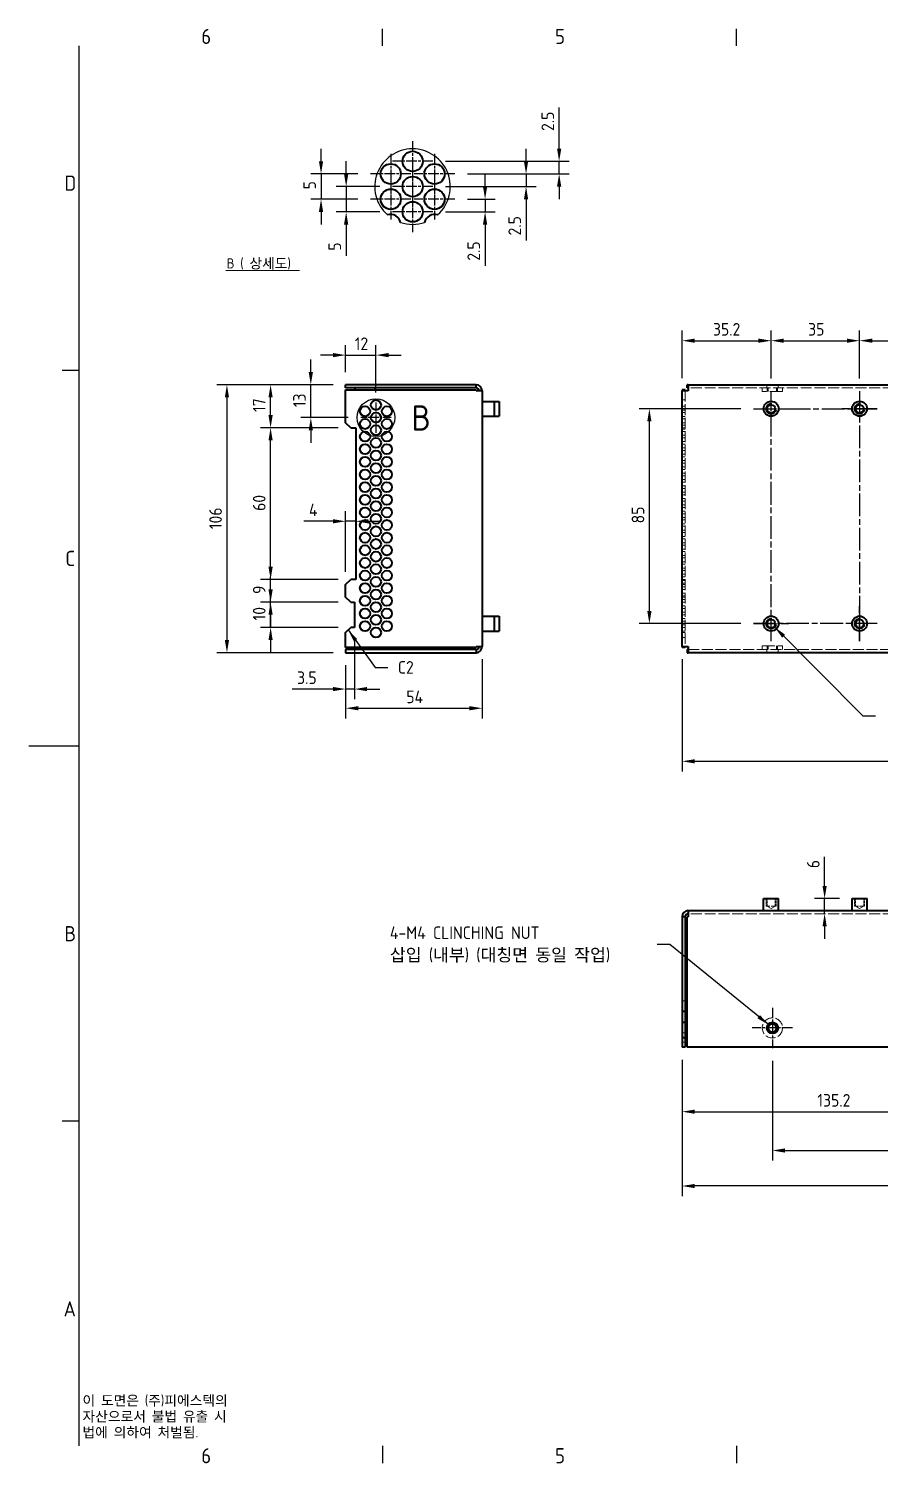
# Model space of a CAD drawing. Header units: millimetres. Extents: x 0 to 840, y 0 to 594.
# Drawn here: x 0 to 337, y 13 to 581 of the extents above; entities that cross this region are included whole.
import ezdxf

# ---------------------------------------------------------------- set-up
doc = ezdxf.new("R2010")
doc.units = ezdxf.units.MM
doc.header["$LTSCALE"] = 2
doc.linetypes.add('CHAIN', pattern=[0.3543, 0.2362, -0.0295, 0.0591, -0.0295])
doc.linetypes.add('DASHED', pattern=[0.2067, 0.1654, -0.0413])
doc.layers.get('0').update_dxf_attribs({"color": 3, "lineweight": 25})
for name, color, linetype, lineweight in [('가려진 것(ISO)', 2, 'DASHED', 18), ('가시적인 것(ISO)', 3, 'Continuous', 40), ('가시적인 좁은 것(ISO)', 3, 'Continuous', 35), ('경계(ISO)', 7, 'Continuous', 25), ('기호(ISO)', 5, 'Continuous', 25), ('끊기 선(JIS)', 7, 'Continuous', 25), ('상세 경계(JIS)', 7, 'Continuous', 25), ('중심 표식(ISO)', 1, 'Continuous', 25), ('중심선(ISO)', 1, 'Continuous', 25), ('치수(ISO)', 2, 'Continuous', 25)]:
    doc.layers.add(name, color=color, linetype=linetype, lineweight=lineweight)
doc.styles.add('문자 텍스트_PSTEK_POSCO', font='isocp.shx')
doc.styles.add('부품번호텍스트_PSTEK_POSCO', font='isocp.shx')
doc.styles.add('치수 텍스트_PSTEK_POSCO', font='isocp.shx')
doc.styles.add('텍스트 스타일514', font='isocp.shx')
doc.dimstyles.new('치수_PSTEK_POSCO', dxfattribs={"dimscale": 2, "dimtxt": 2.5, "dimasz": 2.5, "dimexe": 2, "dimexo": 2.5, "dimgap": 1, "dimtad": 1, "dimrnd": 1e-08, "dimdsep": 46, "dimtxsty": '치수 텍스트_PSTEK_POSCO', "dimcen": 0.09, "dimdle": 10, "dimclrd": 7, "dimclre": 7, "dimclrt": 2, "dimadec": 1, "dimazin": 2, "dimtfac": 1, "dimtmove": 0, "dimatfit": 3, "dimfxl": 0, "dimtolj": 1, "dimlwd": -1, "dimlwe": -1, "dimarcsym": 0})
doc.dimstyles.new('치수_PSTEK_POSCO$7', dxfattribs={"dimscale": 2, "dimtxt": 2.5, "dimasz": 2.5, "dimexe": 2, "dimexo": 2.5, "dimgap": 1, "dimtad": 1, "dimrnd": 1e-08, "dimdsep": 46, "dimtxsty": '치수 텍스트_PSTEK_POSCO', "dimcen": 0.09, "dimdle": 10, "dimclrd": 7, "dimclre": 7, "dimclrt": 2, "dimadec": 1, "dimazin": 2, "dimtfac": 1, "dimtmove": 0, "dimatfit": 3, "dimfxl": 0, "dimtolj": 1, "dimlwd": -1, "dimlwe": -1, "dimarcsym": 0})

# ---------------------------------------------------------------- blocks, each defined once
blk = doc.blocks.new('경계 Default Border')
at = {"layer": '경계(ISO)'}
for p, q in [((70, 287), (70, 290.4)), ((140, 287), (140, 290.4)), ((10, 222.75), (6.6, 222.75)), ((10, 74.25), (6.6, 74.25)), ((70, 10), (70, 6.6)), ((140, 10), (140, 6.6))]:
    blk.add_line(p, q, dxfattribs=at)
at = {"layer": '경계(ISO)', "flags": 128}
for points in [[(10, 10), (10, 287)], [(0, 148.5), (10, 148.5)]]:
    blk.add_lwpolyline(points, dxfattribs=at)
at = {"layer": '경계(ISO)', "color": 2, "char_height": 3, "attachment_point": 7, "style": '문자 텍스트_PSTEK_POSCO'}
for s, insert in [('6', (34.14, 287.37)), ('5', (104.14, 287.37)), ('D', (7.08, 258.35)), ('C', (7.24, 184.1)), ('B', (7.08, 109.85)), ('A', (6.91, 35.62)), ('6', (34.14, 6.57)), ('5', (104.14, 6.57))]:
    blk.add_mtext(s, dxfattribs=dict(at, insert=insert))
blk = doc.blocks.new('*D22')
at = {"layer": 'Defpoints', "color": 0}
for p in [(258.54, 336.3), (570.24, 333.9), (570.24, 290.92)]:
    blk.add_point(p, dxfattribs=at)
at = {"layer": '치수(ISO)', "color": 7}
for p, q in [((258.54, 331.3), (258.54, 286.92)), ((570.24, 328.9), (570.24, 286.92)), ((263.54, 290.92), (565.24, 290.92))]:
    blk.add_line(p, q, dxfattribs=at)
for points in [[(263.54, 291.75), (263.54, 290.08), (258.54, 290.92)], [(565.24, 291.75), (565.24, 290.08), (570.24, 290.92)]]:
    blk.add_solid(points, dxfattribs=at)
at = {"layer": '치수(ISO)', "color": 2, "insert": (405.39, 295.42), "char_height": 5, "attachment_point": 4, "style": '치수 텍스트_PSTEK_POSCO'}
blk.add_mtext('\\A1;311.7', dxfattribs=at)
blk = doc.blocks.new('*D25')
at = {"layer": 'Defpoints', "color": 0}
for p in [(258.54, 177.82), (393.74, 179.82), (393.74, 152.27)]:
    blk.add_point(p, dxfattribs=at)
at = {"layer": '치수(ISO)', "color": 7}
for p, q in [((258.54, 172.82), (258.54, 148.27)), ((393.74, 174.82), (393.74, 148.27)), ((263.54, 152.27), (388.74, 152.27))]:
    blk.add_line(p, q, dxfattribs=at)
for points in [[(263.54, 153.1), (263.54, 151.44), (258.54, 152.27)], [(388.74, 153.1), (388.74, 151.44), (393.74, 152.27)]]:
    blk.add_solid(points, dxfattribs=at)
at = {"layer": '치수(ISO)', "color": 2, "insert": (312.04, 156.77), "char_height": 5, "attachment_point": 4, "style": '치수 텍스트_PSTEK_POSCO'}
blk.add_mtext('\\A1;135.2', dxfattribs=at)
blk = doc.blocks.new('*D29')
at = {"layer": 'Defpoints', "color": 0}
for p in [(570.24, 207.32), (258.54, 177.82), (258.54, 122.87)]:
    blk.add_point(p, dxfattribs=at)
at = {"layer": '치수(ISO)', "color": 7}
for p, q in [((570.24, 202.32), (570.24, 118.87)), ((258.54, 172.82), (258.54, 118.87)), ((565.24, 122.87), (263.54, 122.87))]:
    blk.add_line(p, q, dxfattribs=at)
for points in [[(263.54, 123.7), (263.54, 122.03), (258.54, 122.87)], [(565.24, 123.7), (565.24, 122.03), (570.24, 122.87)]]:
    blk.add_solid(points, dxfattribs=at)
at = {"layer": '치수(ISO)', "color": 2, "insert": (411.39, 127.37), "char_height": 5, "attachment_point": 4, "style": '치수 텍스트_PSTEK_POSCO'}
blk.add_mtext('\\A1;311.7', dxfattribs=at)
blk = doc.blocks.new('*D38')
at = {"layer": 'Defpoints', "color": 0}
for p in [(125.4, 439.9), (78.43, 333.9), (125.4, 333.9)]:
    blk.add_point(p, dxfattribs=at)
at = {"layer": '치수(ISO)', "color": 7}
for p, q in [((120.4, 439.9), (74.43, 439.9)), ((78.43, 434.9), (78.43, 338.9)), ((120.4, 333.9), (74.43, 333.9))]:
    blk.add_line(p, q, dxfattribs=at)
for points in [[(77.6, 434.9), (79.26, 434.9), (78.43, 439.9)], [(77.6, 338.9), (79.26, 338.9), (78.43, 333.9)]]:
    blk.add_solid(points, dxfattribs=at)
at = {"layer": '치수(ISO)', "color": 2, "insert": (73.93, 382.78), "char_height": 5, "attachment_point": 4, "rotation": 90, "style": '치수 텍스트_PSTEK_POSCO'}
blk.add_mtext('\\A1;106', dxfattribs=at)
blk = doc.blocks.new('*D39')
at = {"layer": 'Defpoints', "color": 0}
for p in [(129.4, 385.88), (125.4, 360.9), (129.4, 362.9)]:
    blk.add_point(p, dxfattribs=at)
at = {"layer": '치수(ISO)', "color": 7}
for p, q in [((125.4, 365.9), (125.4, 389.88)), ((120.4, 385.88), (108.9, 385.88)), ((129.4, 385.88), (125.4, 385.88)), ((134.4, 385.88), (139.4, 385.88))]:
    blk.add_line(p, q, dxfattribs=at)
for points in [[(120.4, 386.72), (120.4, 385.05), (125.4, 385.88)], [(134.4, 386.72), (134.4, 385.05), (129.4, 385.88)]]:
    blk.add_solid(points, dxfattribs=at)
at = {"layer": '치수(ISO)', "color": 2, "insert": (110.9, 390.38), "char_height": 5, "attachment_point": 4, "style": '치수 텍스트_PSTEK_POSCO'}
blk.add_mtext('\\A1;4', dxfattribs=at)
blk = doc.blocks.new('*D40')
at = {"layer": 'Defpoints', "color": 0}
for p in [(95.71, 362.9), (127.4, 362.9), (127.4, 353.9)]:
    blk.add_point(p, dxfattribs=at)
at = {"layer": '치수(ISO)', "color": 7}
for p, q in [((95.71, 367.9), (95.71, 372.9)), ((122.4, 362.9), (91.71, 362.9)), ((95.71, 353.9), (95.71, 362.9)), ((122.4, 353.9), (91.71, 353.9)), ((95.71, 348.9), (95.71, 343.9))]:
    blk.add_line(p, q, dxfattribs=at)
for points in [[(94.87, 367.9), (96.54, 367.9), (95.71, 362.9)], [(94.87, 348.9), (96.54, 348.9), (95.71, 353.9)]]:
    blk.add_solid(points, dxfattribs=at)
at = {"layer": '치수(ISO)', "color": 2, "insert": (91.21, 357.13), "char_height": 5, "attachment_point": 4, "rotation": 90, "style": '치수 텍스트_PSTEK_POSCO'}
blk.add_mtext('\\A1;9', dxfattribs=at)
blk = doc.blocks.new('*D41')
at = {"layer": 'Defpoints', "color": 0}
for p in [(95.71, 422.9), (127.4, 422.9), (127.4, 362.9)]:
    blk.add_point(p, dxfattribs=at)
at = {"layer": '치수(ISO)', "color": 7}
for p, q in [((122.4, 422.9), (91.71, 422.9)), ((95.71, 367.9), (95.71, 417.9)), ((122.4, 362.9), (91.71, 362.9))]:
    blk.add_line(p, q, dxfattribs=at)
for points in [[(94.87, 417.9), (96.54, 417.9), (95.71, 422.9)], [(94.87, 367.9), (96.54, 367.9), (95.71, 362.9)]]:
    blk.add_solid(points, dxfattribs=at)
at = {"layer": '치수(ISO)', "color": 2, "insert": (91.21, 390), "char_height": 5, "attachment_point": 4, "rotation": 90, "style": '치수 텍스트_PSTEK_POSCO'}
blk.add_mtext('\\A1;60', dxfattribs=at)
blk = doc.blocks.new('*D43')
at = {"layer": 'Defpoints', "color": 0}
for p in [(294.24, 177.42), (515.24, 177.42), (515.24, 136.92)]:
    blk.add_point(p, dxfattribs=at)
at = {"layer": '치수(ISO)', "color": 7}
for p, q in [((294.24, 172.42), (294.24, 132.92)), ((515.24, 172.42), (515.24, 132.92)), ((299.24, 136.92), (510.24, 136.92))]:
    blk.add_line(p, q, dxfattribs=at)
for points in [[(299.24, 137.76), (299.24, 136.09), (294.24, 136.92)], [(510.24, 137.76), (510.24, 136.09), (515.24, 136.92)]]:
    blk.add_solid(points, dxfattribs=at)
at = {"layer": '치수(ISO)', "color": 2, "insert": (400.68, 141.43), "char_height": 5, "attachment_point": 4, "style": '치수 텍스트_PSTEK_POSCO'}
blk.add_mtext('\\A1;221', dxfattribs=at)
blk = doc.blocks.new('*D45')
at = {"layer": 'Defpoints', "color": 0}
for p in [(95.71, 353.9), (127.4, 353.9), (127.4, 343.9)]:
    blk.add_point(p, dxfattribs=at)
at = {"layer": '치수(ISO)', "color": 7}
for p, q in [((95.71, 358.9), (95.71, 363.9)), ((122.4, 353.9), (91.71, 353.9)), ((95.71, 343.9), (95.71, 353.9)), ((122.4, 343.9), (91.71, 343.9)), ((95.71, 338.9), (95.71, 333.9))]:
    blk.add_line(p, q, dxfattribs=at)
for points in [[(94.87, 358.9), (96.54, 358.9), (95.71, 353.9)], [(94.87, 338.9), (96.54, 338.9), (95.71, 343.9)]]:
    blk.add_solid(points, dxfattribs=at)
at = {"layer": '치수(ISO)', "color": 2, "insert": (91.21, 346.65), "char_height": 5, "attachment_point": 4, "rotation": 90, "style": '치수 텍스트_PSTEK_POSCO'}
blk.add_mtext('\\A1;10', dxfattribs=at)
blk = doc.blocks.new('*D46')
at = {"layer": 'Defpoints', "color": 0}
for p in [(179.4, 336.3), (125.4, 333.9), (179.4, 311.91)]:
    blk.add_point(p, dxfattribs=at)
at = {"layer": '치수(ISO)', "color": 7}
for p, q in [((179.4, 331.3), (179.4, 307.91)), ((125.4, 328.9), (125.4, 307.91)), ((130.4, 311.91), (174.4, 311.91))]:
    blk.add_line(p, q, dxfattribs=at)
for points in [[(130.4, 312.75), (130.4, 311.08), (125.4, 311.91)], [(174.4, 312.75), (174.4, 311.08), (179.4, 311.91)]]:
    blk.add_solid(points, dxfattribs=at)
at = {"layer": '치수(ISO)', "color": 2, "insert": (149.4, 316.41), "char_height": 5, "attachment_point": 4, "style": '치수 텍스트_PSTEK_POSCO'}
blk.add_mtext('\\A1;54', dxfattribs=at)
blk = doc.blocks.new('*D47')
at = {"layer": 'Defpoints', "color": 0}
for p in [(325.79, 236.62), (273.51, 230.62), (314.91, 230.62)]:
    blk.add_point(p, dxfattribs=at)
at = {"layer": '치수(ISO)', "color": 7}
for p, q in [((314.91, 241.62), (314.91, 253.16)), ((320.79, 236.62), (310.91, 236.62)), ((314.91, 230.62), (314.91, 236.62)), ((314.91, 225.62), (314.91, 220.62))]:
    blk.add_line(p, q, dxfattribs=at)
for points in [[(314.08, 241.62), (315.74, 241.62), (314.91, 236.62)], [(314.08, 225.62), (315.74, 225.62), (314.91, 230.62)]]:
    blk.add_solid(points, dxfattribs=at)
at = {"layer": '치수(ISO)', "color": 2, "insert": (310.41, 248.62), "char_height": 5, "attachment_point": 4, "rotation": 90, "style": '치수 텍스트_PSTEK_POSCO'}
blk.add_mtext('\\A1;6', dxfattribs=at)
blk = doc.blocks.new('*D48')
at = {"layer": 'Defpoints', "color": 0}
for p in [(95.71, 439.9), (125.4, 439.9), (127.4, 422.9)]:
    blk.add_point(p, dxfattribs=at)
at = {"layer": '치수(ISO)', "color": 7}
for p, q in [((120.4, 439.9), (91.71, 439.9)), ((95.71, 427.9), (95.71, 434.9)), ((122.4, 422.9), (91.71, 422.9))]:
    blk.add_line(p, q, dxfattribs=at)
for points in [[(94.87, 434.9), (96.54, 434.9), (95.71, 439.9)], [(94.87, 427.9), (96.54, 427.9), (95.71, 422.9)]]:
    blk.add_solid(points, dxfattribs=at)
at = {"layer": '치수(ISO)', "color": 2, "insert": (91.21, 429.15), "char_height": 5, "attachment_point": 4, "rotation": 90, "style": '치수 텍스트_PSTEK_POSCO'}
blk.add_mtext('\\A1;17', dxfattribs=at)
blk = doc.blocks.new('*D49')
at = {"layer": 'Defpoints', "color": 0}
for p in [(128.9, 343.9), (125.4, 333.9), (125.4, 319.5)]:
    blk.add_point(p, dxfattribs=at)
at = {"layer": '치수(ISO)', "color": 7}
for p, q in [((128.9, 338.9), (128.9, 315.5)), ((125.4, 328.9), (125.4, 315.5)), ((120.4, 319.5), (104.19, 319.5)), ((128.9, 319.5), (125.4, 319.5)), ((133.9, 319.5), (138.9, 319.5))]:
    blk.add_line(p, q, dxfattribs=at)
for points in [[(120.4, 320.33), (120.4, 318.67), (125.4, 319.5)], [(133.9, 320.33), (133.9, 318.67), (128.9, 319.5)]]:
    blk.add_solid(points, dxfattribs=at)
at = {"layer": '치수(ISO)', "color": 2, "insert": (106.19, 324), "char_height": 5, "attachment_point": 4, "style": '치수 텍스트_PSTEK_POSCO'}
blk.add_mtext('\\A1;3.5', dxfattribs=at)
blk = doc.blocks.new('*D50')
at = {"layer": 'Defpoints', "color": 0}
for p in [(245.57, 430.4), (286.79, 430.4), (286.79, 345.4)]:
    blk.add_point(p, dxfattribs=at)
at = {"layer": '치수(ISO)', "color": 7}
for p, q in [((281.79, 430.4), (241.57, 430.4)), ((245.57, 350.4), (245.57, 425.4)), ((281.79, 345.4), (241.57, 345.4))]:
    blk.add_line(p, q, dxfattribs=at)
for points in [[(244.74, 425.4), (246.41, 425.4), (245.57, 430.4)], [(244.74, 350.4), (246.41, 350.4), (245.57, 345.4)]]:
    blk.add_solid(points, dxfattribs=at)
at = {"layer": '치수(ISO)', "color": 2, "insert": (241.07, 385.05), "char_height": 5, "attachment_point": 4, "rotation": 90, "style": '치수 텍스트_PSTEK_POSCO'}
blk.add_mtext('\\A1;85', dxfattribs=at)
blk = doc.blocks.new('*D52')
at = {"layer": 'Defpoints', "color": 0}
for p in [(293.74, 457.35), (258.54, 437.5), (293.74, 437.35)]:
    blk.add_point(p, dxfattribs=at)
at = {"layer": '치수(ISO)', "color": 7}
for p, q in [((258.54, 442.5), (258.54, 461.35)), ((293.74, 442.35), (293.74, 461.35)), ((263.54, 457.35), (288.74, 457.35))]:
    blk.add_line(p, q, dxfattribs=at)
for points in [[(263.54, 458.18), (263.54, 456.52), (258.54, 457.35)], [(288.74, 458.18), (288.74, 456.52), (293.74, 457.35)]]:
    blk.add_solid(points, dxfattribs=at)
at = {"layer": '치수(ISO)', "color": 2, "insert": (270.74, 461.85), "char_height": 5, "attachment_point": 4, "style": '치수 텍스트_PSTEK_POSCO'}
blk.add_mtext('\\A1;35.2', dxfattribs=at)
blk = doc.blocks.new('*D53')
at = {"layer": 'Defpoints', "color": 0}
for p in [(328.74, 457.35), (293.74, 437.35), (328.74, 437.35)]:
    blk.add_point(p, dxfattribs=at)
at = {"layer": '치수(ISO)', "color": 7}
for p, q in [((293.74, 442.35), (293.74, 461.35)), ((328.74, 442.35), (328.74, 461.35)), ((298.74, 457.35), (323.74, 457.35))]:
    blk.add_line(p, q, dxfattribs=at)
for points in [[(298.74, 458.18), (298.74, 456.52), (293.74, 457.35)], [(323.74, 458.18), (323.74, 456.52), (328.74, 457.35)]]:
    blk.add_solid(points, dxfattribs=at)
at = {"layer": '치수(ISO)', "color": 2, "insert": (308.39, 461.85), "char_height": 5, "attachment_point": 4, "style": '치수 텍스트_PSTEK_POSCO'}
blk.add_mtext('\\A1;35', dxfattribs=at)
blk = doc.blocks.new('*D54')
at = {"layer": 'Defpoints', "color": 0}
for p in [(373.74, 457.35), (328.74, 437.35), (373.74, 437.35)]:
    blk.add_point(p, dxfattribs=at)
at = {"layer": '치수(ISO)', "color": 7}
for p, q in [((328.74, 442.35), (328.74, 461.35)), ((373.74, 442.35), (373.74, 461.35)), ((333.74, 457.35), (368.74, 457.35))]:
    blk.add_line(p, q, dxfattribs=at)
for points in [[(333.74, 458.18), (333.74, 456.52), (328.74, 457.35)], [(368.74, 458.18), (368.74, 456.52), (373.74, 457.35)]]:
    blk.add_solid(points, dxfattribs=at)
at = {"layer": '치수(ISO)', "color": 2, "insert": (348.14, 461.85), "char_height": 5, "attachment_point": 4, "style": '치수 텍스트_PSTEK_POSCO'}
blk.add_mtext('\\A1;45', dxfattribs=at)
blk = doc.blocks.new('*D59')
at = {"layer": 'Defpoints', "color": 0}
for p in [(111.62, 439.9), (125.4, 439.9), (131.4, 426.9)]:
    blk.add_point(p, dxfattribs=at)
at = {"layer": '치수(ISO)', "color": 7}
for p, q in [((111.62, 444.9), (111.62, 449.9)), ((120.4, 439.9), (107.62, 439.9)), ((111.62, 426.9), (111.62, 439.9)), ((126.4, 426.9), (107.62, 426.9)), ((111.62, 421.9), (111.62, 416.9))]:
    blk.add_line(p, q, dxfattribs=at)
for points in [[(110.79, 444.9), (112.45, 444.9), (111.62, 439.9)], [(110.79, 421.9), (112.45, 421.9), (111.62, 426.9)]]:
    blk.add_solid(points, dxfattribs=at)
at = {"layer": '치수(ISO)', "color": 2, "insert": (107.12, 431.05), "char_height": 5, "attachment_point": 4, "rotation": 90, "style": '치수 텍스트_PSTEK_POSCO'}
blk.add_mtext('\\A1;13', dxfattribs=at)
blk = doc.blocks.new('*D60')
at = {"layer": 'Defpoints', "color": 0}
for p in [(137.4, 451.64), (125.4, 439.9), (137.4, 431.9)]:
    blk.add_point(p, dxfattribs=at)
at = {"layer": '치수(ISO)', "color": 7}
for p, q in [((125.4, 444.9), (125.4, 455.64)), ((137.4, 436.9), (137.4, 455.64)), ((120.4, 451.64), (115.4, 451.64)), ((125.4, 451.64), (137.4, 451.64)), ((142.4, 451.64), (147.4, 451.64))]:
    blk.add_line(p, q, dxfattribs=at)
for points in [[(120.4, 452.47), (120.4, 450.8), (125.4, 451.64)], [(142.4, 452.47), (142.4, 450.8), (137.4, 451.64)]]:
    blk.add_solid(points, dxfattribs=at)
at = {"layer": '치수(ISO)', "color": 2, "insert": (129, 456.14), "char_height": 5, "attachment_point": 4, "style": '치수 텍스트_PSTEK_POSCO'}
blk.add_mtext('\\A1;12', dxfattribs=at)
blk = doc.blocks.new('2dDetail0')
at = {"layer": '상세 경계(JIS)'}
blk.add_circle((68.69, 213.45), 3.73, dxfattribs=at)
at = {"layer": '상세 경계(JIS)', "insert": (75.72, 210.89), "char_height": 5, "attachment_point": 7, "style": '부품번호텍스트_PSTEK_POSCO'}
blk.add_mtext('B', dxfattribs=at)
blk = doc.blocks.new('*D62')
at = {"layer": 'Defpoints', "color": 0}
for p in [(159.91, 528.32), (168.57, 523.32), (209.87, 523.32)]:
    blk.add_point(p, dxfattribs=at)
at = {"layer": '치수(ISO)', "color": 7}
for p, q in [((209.87, 533.32), (209.87, 549.65)), ((164.91, 528.32), (213.87, 528.32)), ((209.87, 523.32), (209.87, 528.32)), ((173.57, 523.32), (213.87, 523.32)), ((209.87, 518.32), (209.87, 513.32))]:
    blk.add_line(p, q, dxfattribs=at)
for points in [[(209.04, 533.32), (210.71, 533.32), (209.87, 528.32)], [(209.04, 518.32), (210.71, 518.32), (209.87, 523.32)]]:
    blk.add_solid(points, dxfattribs=at)
at = {"layer": '치수(ISO)', "color": 2, "insert": (205.37, 540.32), "char_height": 5, "attachment_point": 4, "rotation": 90, "style": '치수 텍스트_PSTEK_POSCO'}
blk.add_mtext('\\A1;2.5', dxfattribs=at)
blk = doc.blocks.new('*D63')
at = {"layer": 'Defpoints', "color": 0}
for p in [(135.25, 523.32), (115.66, 513.32), (135.25, 513.32)]:
    blk.add_point(p, dxfattribs=at)
at = {"layer": '치수(ISO)', "color": 7}
for p, q in [((115.66, 528.32), (115.66, 533.32)), ((130.25, 523.32), (111.66, 523.32)), ((115.66, 523.32), (115.66, 513.32)), ((130.25, 513.32), (111.66, 513.32)), ((115.66, 508.32), (115.66, 503.32))]:
    blk.add_line(p, q, dxfattribs=at)
for points in [[(114.83, 528.32), (116.49, 528.32), (115.66, 523.32)], [(114.83, 508.32), (116.49, 508.32), (115.66, 513.32)]]:
    blk.add_solid(points, dxfattribs=at)
at = {"layer": '치수(ISO)', "color": 2, "insert": (111.16, 517.22), "char_height": 5, "attachment_point": 4, "rotation": 90, "style": '치수 텍스트_PSTEK_POSCO'}
blk.add_mtext('\\A1;5', dxfattribs=at)
blk = doc.blocks.new('*D64')
at = {"layer": 'Defpoints', "color": 0}
for p in [(143.91, 518.32), (125.61, 508.32), (143.91, 508.32)]:
    blk.add_point(p, dxfattribs=at)
at = {"layer": '치수(ISO)', "color": 7}
for p, q in [((125.61, 523.32), (125.61, 528.32)), ((138.91, 518.32), (121.61, 518.32)), ((125.61, 518.32), (125.61, 508.32)), ((138.91, 508.32), (121.61, 508.32)), ((125.61, 503.32), (125.61, 490.96))]:
    blk.add_line(p, q, dxfattribs=at)
for points in [[(124.77, 523.32), (126.44, 523.32), (125.61, 518.32)], [(124.77, 503.32), (126.44, 503.32), (125.61, 508.32)]]:
    blk.add_solid(points, dxfattribs=at)
at = {"layer": '치수(ISO)', "color": 2, "insert": (121.11, 492.96), "char_height": 5, "attachment_point": 4, "rotation": 90, "style": '치수 텍스트_PSTEK_POSCO'}
blk.add_mtext('\\A1;5', dxfattribs=at)
blk = doc.blocks.new('*D65')
at = {"layer": 'Defpoints', "color": 0}
for p in [(168.57, 513.32), (159.91, 508.32), (180.57, 508.32)]:
    blk.add_point(p, dxfattribs=at)
at = {"layer": '치수(ISO)', "color": 7}
for p, q in [((180.57, 518.32), (180.57, 523.32)), ((173.57, 513.32), (184.57, 513.32)), ((180.57, 513.32), (180.57, 508.32)), ((164.91, 508.32), (184.57, 508.32)), ((180.57, 503.32), (180.57, 486.99))]:
    blk.add_line(p, q, dxfattribs=at)
for points in [[(179.73, 518.32), (181.4, 518.32), (180.57, 513.32)], [(179.73, 503.32), (181.4, 503.32), (180.57, 508.32)]]:
    blk.add_solid(points, dxfattribs=at)
at = {"layer": '치수(ISO)', "color": 2, "insert": (176.07, 488.99), "char_height": 5, "attachment_point": 4, "rotation": 90, "style": '치수 텍스트_PSTEK_POSCO'}
blk.add_mtext('\\A1;2.5', dxfattribs=at)
blk = doc.blocks.new('*D66')
at = {"layer": 'Defpoints', "color": 0}
for p in [(168.57, 523.32), (196.79, 523.32), (159.91, 518.32)]:
    blk.add_point(p, dxfattribs=at)
at = {"layer": '치수(ISO)', "color": 7}
for p, q in [((196.79, 528.32), (196.79, 533.32)), ((173.57, 523.32), (200.79, 523.32)), ((196.79, 523.32), (196.79, 518.32)), ((164.91, 518.32), (200.79, 518.32)), ((196.79, 513.32), (196.79, 496.99))]:
    blk.add_line(p, q, dxfattribs=at)
for points in [[(195.95, 528.32), (197.62, 528.32), (196.79, 523.32)], [(195.95, 513.32), (197.62, 513.32), (196.79, 518.32)]]:
    blk.add_solid(points, dxfattribs=at)
at = {"layer": '치수(ISO)', "color": 2, "insert": (192.29, 498.99), "char_height": 5, "attachment_point": 4, "rotation": 90, "style": '치수 텍스트_PSTEK_POSCO'}
blk.add_mtext('\\A1;2.5', dxfattribs=at)

msp = doc.modelspace()

# ---------------------------------------------------------------- linework, layer by layer
at = {"layer": '가려진 것(ISO)', "ltscale": 12.88417}
msp.add_line((259.741, 437.499), (259.741, 336.299), dxfattribs=at)
at = {"layer": '가려진 것(ISO)', "ltscale": 13.126066}
for p, q in [((570.241, 438.699), (260.941, 438.699)), ((260.941, 335.099), (570.241, 335.099)), ((570.241, 230.616), (260.941, 230.616))]:
    msp.add_line(p, q, dxfattribs=at)
at = {"layer": '가려진 것(ISO)', "ltscale": 1.428422}
for p, q in [((290.241, 438.699), (290.241, 437.199)), ((292.241, 438.699), (292.241, 437.199)), ((292.62, 437.199), (292.62, 438.699)), ((295.862, 437.199), (295.862, 438.699)), ((296.241, 437.199), (296.241, 438.699)), ((298.241, 438.699), (298.241, 437.199)), ((290.241, 335.099), (290.241, 336.599)), ((292.241, 336.599), (292.241, 335.099)), ((292.62, 335.099), (292.62, 336.599)), ((295.862, 335.099), (295.862, 336.599)), ((296.241, 335.099), (296.241, 336.599)), ((298.241, 335.099), (298.241, 336.599))]:
    msp.add_line(p, q, dxfattribs=at)
at = {"layer": '가려진 것(ISO)', "ltscale": 15.198803}
for p, q in [((298.241, 437.199), (290.241, 437.199)), ((290.241, 336.599), (298.241, 336.599))]:
    msp.add_line(p, q, dxfattribs=at)
at = {"layer": '가려진 것(ISO)', "ltscale": 1.142718}
for p, q in [((291.991, 439.899), (291.991, 438.699)), ((296.491, 439.899), (296.491, 438.699)), ((258.541, 433.899), (259.741, 433.899)), ((258.541, 431.399), (259.741, 431.399)), ((258.541, 429.899), (259.741, 429.899)), ((258.541, 428.899), (259.741, 428.899)), ((258.541, 427.399), (259.741, 427.399)), ((258.541, 426.399), (259.741, 426.399)), ((258.541, 424.899), (259.741, 424.899)), ((258.541, 423.899), (259.741, 423.899)), ((258.541, 422.899), (259.741, 422.899)), ((258.541, 422.399), (259.741, 422.399)), ((258.541, 421.399), (259.741, 421.399)), ((258.541, 419.899), (259.741, 419.899)), ((258.541, 418.899), (259.741, 418.899)), ((258.541, 417.399), (259.741, 417.399)), ((258.541, 416.399), (259.741, 416.399)), ((258.541, 414.899), (259.741, 414.899)), ((258.541, 413.899), (259.741, 413.899)), ((258.541, 412.399), (259.741, 412.399)), ((258.541, 411.399), (259.741, 411.399)), ((258.541, 409.899), (259.741, 409.899)), ((258.541, 408.899), (259.741, 408.899)), ((258.541, 407.399), (259.741, 407.399)), ((258.541, 406.399), (259.741, 406.399)), ((258.541, 404.899), (259.741, 404.899)), ((258.541, 403.899), (259.741, 403.899)), ((258.541, 402.399), (259.741, 402.399)), ((258.541, 401.399), (259.741, 401.399)), ((258.541, 399.899), (259.741, 399.899)), ((258.541, 398.899), (259.741, 398.899)), ((258.541, 397.399), (259.741, 397.399)), ((258.541, 396.399), (259.741, 396.399)), ((258.541, 394.899), (259.741, 394.899)), ((258.541, 393.899), (259.741, 393.899)), ((258.541, 392.399), (259.741, 392.399)), ((258.541, 391.399), (259.741, 391.399)), ((258.541, 389.899), (259.741, 389.899)), ((258.541, 388.899), (259.741, 388.899)), ((258.541, 387.399), (259.741, 387.399)), ((258.541, 386.399), (259.741, 386.399)), ((258.541, 384.899), (259.741, 384.899)), ((258.541, 383.899), (259.741, 383.899)), ((258.541, 382.399), (259.741, 382.399)), ((258.541, 381.399), (259.741, 381.399)), ((258.541, 379.899), (259.741, 379.899)), ((258.541, 378.899), (259.741, 378.899)), ((258.541, 377.399), (259.741, 377.399)), ((258.541, 376.399), (259.741, 376.399)), ((258.541, 374.899), (259.741, 374.899)), ((258.541, 373.899), (259.741, 373.899)), ((258.541, 372.399), (259.741, 372.399)), ((258.541, 371.399), (259.741, 371.399)), ((258.541, 369.899), (259.741, 369.899)), ((258.541, 368.899), (259.741, 368.899)), ((258.541, 367.399), (259.741, 367.399)), ((258.541, 366.399), (259.741, 366.399)), ((258.541, 364.899), (259.741, 364.899)), ((258.541, 363.899), (259.741, 363.899)), ((258.541, 362.899), (259.741, 362.899)), ((258.541, 362.399), (259.741, 362.399)), ((258.541, 361.399), (259.741, 361.399)), ((259.741, 360.899), (258.541, 360.899)), ((258.541, 359.899), (259.741, 359.899)), ((258.541, 358.899), (259.741, 358.899)), ((258.541, 357.399), (259.741, 357.399)), ((258.541, 356.399), (259.741, 356.399)), ((258.541, 355.899), (259.741, 355.899)), ((258.541, 354.899), (259.741, 354.899)), ((258.541, 353.899), (259.741, 353.899)), ((258.541, 352.399), (259.741, 352.399)), ((258.541, 351.399), (259.741, 351.399)), ((258.541, 349.899), (259.741, 349.899)), ((258.541, 348.899), (259.741, 348.899)), ((258.541, 347.399), (259.741, 347.399)), ((258.541, 346.399), (259.741, 346.399)), ((258.541, 344.899), (259.741, 344.899)), ((258.541, 343.899), (259.741, 343.899)), ((258.541, 342.399), (259.741, 342.399)), ((259.741, 341.899), (258.541, 341.899)), ((258.541, 339.899), (259.741, 339.899)), ((291.991, 335.099), (291.991, 333.899)), ((296.491, 335.099), (296.491, 333.899)), ((258.541, 196.146), (259.741, 196.146)), ((258.541, 192.146), (259.741, 192.146)), ((258.541, 191.816), (259.741, 191.816)), ((258.541, 187.816), (259.741, 187.816)), ((258.541, 187.486), (259.741, 187.486)), ((258.541, 183.486), (259.741, 183.486)), ((258.541, 181.816), (259.741, 181.816)), ((258.541, 181.316), (259.741, 181.316)), ((258.541, 179.816), (259.741, 179.816))]:
    msp.add_line(p, q, dxfattribs=at)
at = {"layer": '가려진 것(ISO)', "ltscale": 2.856945}
for p, q in [((291.741, 236.616), (291.741, 233.616)), ((292.12, 233.616), (292.12, 236.616)), ((295.362, 233.616), (295.362, 236.616)), ((295.741, 233.616), (295.741, 236.616)), ((326.741, 236.616), (326.741, 233.616)), ((327.12, 233.616), (327.12, 236.616)), ((330.362, 233.616), (330.362, 236.616)), ((330.741, 233.616), (330.741, 236.616))]:
    msp.add_line(p, q, dxfattribs=at)
at = {"layer": '가려진 것(ISO)', "ltscale": 5.983681}
for p, q in [((295.741, 233.616), (291.741, 233.616)), ((330.741, 233.616), (326.741, 233.616))]:
    msp.add_line(p, q, dxfattribs=at)
at = {"layer": '가려진 것(ISO)', "ltscale": 1.800898}
for p, q in [((293.741, 232.642), (292.12, 233.616)), ((293.741, 232.642), (295.362, 233.616)), ((328.741, 232.642), (327.12, 233.616)), ((328.741, 232.642), (330.362, 233.616))]:
    msp.add_line(p, q, dxfattribs=at)
at = {"layer": '가려진 것(ISO)', "ltscale": 12.159042}
msp.add_circle((294.241, 185.416), 4, dxfattribs=at)
at = {"layer": '가시적인 것(ISO)'}
for p, q in [((177, 439.899), (125.4, 439.899)), ((125.4, 438.699), (125.4, 439.899)), ((177, 438.699), (125.4, 438.699)), ((125.4, 424.899), (125.4, 437.851)), ((125.4, 437.851), (177, 437.851)), ((129, 438.699), (129, 437.851)), ((137, 438.699), (137, 437.851)), ((177, 438.699), (177, 439.899)), ((177, 437.851), (177, 437.499)), ((179.4, 437.499), (177, 437.499)), ((179.4, 437.499), (179.4, 336.299)), ((258.541, 437.851), (258.541, 437.499)), ((259.741, 437.851), (258.541, 437.851)), ((260.941, 437.499), (258.541, 437.499)), ((258.541, 336.299), (258.541, 437.499)), ((259.741, 437.499), (259.741, 437.851)), ((260.941, 439.899), (260.589, 439.899)), ((260.589, 438.699), (260.589, 439.899)), ((260.941, 438.699), (260.589, 438.699)), ((260.941, 439.899), (260.941, 437.499)), ((260.941, 439.899), (570.241, 439.899)), ((179.4, 433.349), (184.2, 433.349)), ((184.2, 433.349), (184.2, 427.449)), ((184.2, 433.349), (186.2, 433.349)), ((186.2, 433.349), (186.2, 427.449)), ((179.4, 427.449), (184.2, 427.449)), ((184.2, 427.449), (186.2, 427.449)), ((127.4, 422.899), (125.4, 424.899)), ((127.4, 422.899), (129.4, 422.899)), ((129.4, 422.899), (129.4, 362.899)), ((125.4, 360.899), (127.4, 362.899)), ((125.4, 355.899), (125.4, 360.899)), ((129.4, 362.899), (127.4, 362.899)), ((127.4, 353.899), (125.4, 355.899)), ((127.4, 353.899), (128.9, 353.899)), ((128.9, 353.899), (128.9, 343.899)), ((179.4, 348.349), (184.2, 348.349)), ((184.2, 348.349), (184.2, 342.449)), ((184.2, 348.349), (186.2, 348.349)), ((186.2, 348.349), (186.2, 342.449)), ((125.4, 341.899), (127.4, 343.899)), ((125.4, 335.948), (125.4, 341.899)), ((128.9, 343.899), (127.4, 343.899)), ((179.4, 342.449), (184.2, 342.449)), ((184.2, 342.449), (186.2, 342.449)), ((177, 335.948), (125.4, 335.948)), ((125.4, 335.099), (125.4, 333.899)), ((177, 335.099), (125.4, 335.099)), ((129, 335.099), (129, 335.948)), ((137, 335.099), (137, 335.948)), ((177, 336.299), (177, 335.948)), ((177, 336.299), (179.4, 336.299)), ((177, 335.099), (177, 333.899)), ((258.541, 336.299), (258.541, 335.948)), ((258.541, 336.299), (260.941, 336.299)), ((259.741, 335.948), (258.541, 335.948)), ((259.741, 336.299), (259.741, 335.948)), ((260.941, 335.099), (260.589, 335.099)), ((260.589, 335.099), (260.589, 333.899)), ((260.941, 336.299), (260.941, 333.899)), ((125.4, 333.899), (177, 333.899)), ((260.589, 333.899), (260.941, 333.899)), ((570.241, 333.899), (260.941, 333.899)), ((290.791, 236.616), (296.691, 236.616)), ((290.791, 231.816), (290.791, 236.616)), ((296.691, 231.816), (296.691, 236.616)), ((325.791, 236.616), (331.691, 236.616)), ((325.791, 231.816), (325.791, 236.616)), ((331.691, 231.816), (331.691, 236.616)), ((258.541, 229.416), (258.541, 177.816)), ((259.741, 229.416), (258.541, 229.416)), ((259.741, 229.416), (259.741, 177.816)), ((260.589, 229.416), (260.941, 229.416)), ((260.589, 177.816), (260.589, 229.416)), ((260.941, 231.816), (260.941, 229.416)), ((260.941, 231.816), (570.241, 231.816)), ((259.741, 177.816), (258.541, 177.816)), ((391.741, 177.816), (260.589, 177.816))]:
    msp.add_line(p, q, dxfattribs=at)
for centre, radius in [((151.908, 528.32), 4), ((143.248, 523.32), 4), ((151.908, 518.32), 4), ((160.568, 523.32), 4), ((143.248, 513.32), 4), ((160.568, 513.32), 4), ((151.908, 508.32), 4), ((137.4, 431.899), 2), ((293.741, 430.399), 2.95), ((293.741, 430.399), 1.621), ((328.741, 430.399), 2.95), ((328.741, 430.399), 1.621), ((133.07, 429.399), 2), ((133.07, 424.399), 2), ((137.4, 426.899), 2), ((141.73, 429.399), 2), ((141.73, 424.399), 2), ((133.07, 419.399), 2), ((137.4, 421.899), 2), ((141.73, 419.399), 2), ((133.07, 414.399), 2), ((137.4, 416.899), 2), ((141.73, 414.399), 2), ((133.07, 409.399), 2), ((137.4, 411.899), 2), ((137.4, 406.899), 2), ((141.73, 409.399), 2), ((133.07, 404.399), 2), ((137.4, 401.899), 2), ((141.73, 404.399), 2), ((133.07, 399.399), 2), ((137.4, 396.899), 2), ((141.73, 399.399), 2), ((133.07, 394.399), 2), ((137.4, 391.899), 2), ((141.73, 394.399), 2), ((133.07, 389.399), 2), ((133.07, 384.399), 2), ((137.4, 386.899), 2), ((141.73, 389.399), 2), ((141.73, 384.399), 2), ((133.07, 379.399), 2), ((137.4, 381.899), 2), ((141.73, 379.399), 2), ((133.07, 374.399), 2), ((137.4, 376.899), 2), ((141.73, 374.399), 2), ((133.07, 369.399), 2), ((137.4, 371.899), 2), ((141.73, 369.399), 2), ((133.07, 364.399), 2), ((137.4, 366.899), 2), ((137.4, 361.899), 2), ((141.73, 364.399), 2), ((133.07, 359.399), 2), ((137.4, 356.899), 2), ((141.73, 359.399), 2), ((133.07, 354.399), 2), ((137.4, 351.899), 2), ((141.73, 354.399), 2), ((133.07, 349.399), 2), ((133.07, 344.399), 2), ((137.4, 346.899), 2), ((141.73, 349.399), 2), ((141.73, 344.399), 2), ((293.741, 345.399), 2.95), ((293.741, 345.399), 1.621), ((328.741, 345.399), 2.95), ((328.741, 345.399), 1.621), ((137.4, 341.899), 2), ((294.241, 185.416), 2.25), ((294.241, 185.416), 1.621)]:
    msp.add_circle(centre, radius, dxfattribs=at)
for centre, radius, start, end in [((143.248, 503.32), 4, 11.70754, 108.45541), ((160.568, 503.32), 4, 72.30984, 167.92564), ((177, 437.499), 2.4, 0, 90), ((177, 437.499), 1.2, 0, 90), ((177, 336.299), 2.4, 270, 0), ((177, 336.299), 1.2, 270, 0), ((260.941, 229.416), 2.4, 90, 180), ((260.941, 229.416), 1.2, 90, 180)]:
    msp.add_arc(centre, radius, start, end, dxfattribs=at)
at = {"layer": '가시적인 좁은 것(ISO)'}
for centre, start, end in [((293.741, 430.399), 80, 350), ((328.741, 430.399), 80, 350), ((293.741, 345.399), 80, 350), ((328.741, 345.399), 80, 350), ((294.241, 185.416), 100, 10)]:
    msp.add_arc(centre, 2, start, end, dxfattribs=at)
at = {"layer": '기호(ISO)', "color": 7, "lineweight": 18}
msp.add_line((77.943, 485.071), (107.135, 485.071), dxfattribs=at)
at = {"layer": '끊기 선(JIS)'}
for start, end in [(311.56047, 228.53544), (251.62752, 288.67501)]:
    msp.add_arc((151.873, 518.308), 14.938, start, end, dxfattribs=at)
at = {"layer": '중심 표식(ISO)', "linetype": 'CHAIN', "ltscale": 8.88956}
for p, q in [((151.908, 536.32), (151.908, 520.32)), ((143.248, 531.32), (143.248, 515.32)), ((159.908, 528.32), (143.908, 528.32)), ((160.568, 531.32), (160.568, 515.32)), ((151.248, 523.32), (135.248, 523.32)), ((151.908, 526.32), (151.908, 510.32)), ((168.568, 523.32), (152.568, 523.32)), ((143.248, 521.32), (143.248, 505.32)), ((159.908, 518.32), (143.908, 518.32)), ((160.568, 521.32), (160.568, 505.32)), ((151.248, 513.32), (135.248, 513.32)), ((151.908, 516.32), (151.908, 500.32)), ((168.568, 513.32), (152.568, 513.32)), ((159.908, 508.32), (143.908, 508.32)), ((294.241, 193.416), (294.241, 177.416)), ((302.241, 185.416), (286.241, 185.416))]:
    msp.add_line(p, q, dxfattribs=at)
at = {"layer": '중심 표식(ISO)', "linetype": 'CHAIN', "ltscale": 6.667144}
for p, q in [((137.4, 432.899), (137.4, 420.899)), ((143.4, 426.899), (131.4, 426.899))]:
    msp.add_line(p, q, dxfattribs=at)
at = {"layer": '중심 표식(ISO)', "linetype": 'CHAIN', "ltscale": 7.722792}
for p, q in [((286.791, 430.399), (300.691, 430.399)), ((335.691, 430.399), (321.791, 430.399)), ((328.741, 338.449), (328.741, 352.349)), ((286.791, 345.399), (300.691, 345.399))]:
    msp.add_line(p, q, dxfattribs=at)
at = {"layer": '중심선(ISO)', "linetype": 'CHAIN', "ltscale": 19.051651}
for p, q in [((293.741, 338.449), (293.741, 437.349)), ((328.741, 437.349), (328.741, 338.449)), ((286.791, 430.399), (335.691, 430.399)), ((335.691, 345.399), (286.791, 345.399))]:
    msp.add_line(p, q, dxfattribs=at)

# ---------------------------------------------------------------- block references
at = {"xscale": 2, "yscale": 2, "zscale": 2}
msp.add_blockref('경계 Default Border', (0, 0), dxfattribs=at)
at = {"layer": '상세 경계(JIS)', "xscale": 2, "yscale": 2, "zscale": 2}
msp.add_blockref('2dDetail0', (0, 0), dxfattribs=at)

# ---------------------------------------------------------------- texts
at = {"layer": '기호(ISO)', "color": 7, "insert": (78.359, 485.513), "char_height": 4, "attachment_point": 7, "style": '텍스트 스타일514'}
msp.add_mtext('B ( 상세도)', dxfattribs=at)
at = {"layer": '기호(ISO)', "color": 2, "insert": (146.053, 328.086), "char_height": 5, "attachment_point": 4, "style": '치수 텍스트_PSTEK_POSCO'}
msp.add_mtext('{C2}', dxfattribs=at)
at = {"layer": '기호(ISO)', "color": 2, "insert": (142.907, 218.44), "char_height": 5, "width": 103.70256, "attachment_point": 4, "line_spacing_factor": 1.05, "style": '치수 텍스트_PSTEK_POSCO'}
msp.add_mtext('{4-M4 CLINCHING NUT \\P삽입 (내부) (대칭면 동일 작업)}', dxfattribs=at)
at = {"layer": '기호(ISO)', "color": 7, "insert": (21.29, 39.988), "char_height": 4, "width": 102.48028, "attachment_point": 1, "line_spacing_factor": 0.944221, "style": '문자 텍스트_PSTEK_POSCO'}
msp.add_mtext('{이 도면은 (주)피에스텍의\\P자산으로서 불법 유출 시 \\P법에 의하여 처벌됨.}', dxfattribs=at)

# ---------------------------------------------------------------- dimensions: what is measured, and where the dimension line sits
at = {"layer": '치수(ISO)', "color": 7}
for base, p1, p2, angle, override, picture, middle in [((209.872, 523.32), (159.908, 528.32), (168.568, 523.32), 90, {"dimdec": 2, "dimlfac": 0.5, "dimtp": 0, "dimtm": 0, "dimtdec": 2, "dimtofl": 1, "dimatfit": 1}, '*D62', (209.872, 543.987)), ((115.661, 513.32), (135.248, 523.32), (135.248, 513.32), 90, {"dimdec": 2, "dimlfac": 0.5, "dimtp": 0, "dimtm": 0, "dimtdec": 2, "dimtofl": 1, "dimatfit": 1}, '*D63', (115.661, 518.32)), ((125.606, 508.32), (143.908, 518.32), (143.908, 508.32), 90, {"dimdec": 2, "dimlfac": 0.5, "dimtp": 0, "dimtm": 0, "dimtdec": 2, "dimtofl": 1, "dimatfit": 1}, '*D64', (125.606, 494.068)), ((196.787, 523.32), (159.908, 518.32), (168.568, 523.32), 90, {"dimdec": 2, "dimlfac": 0.5, "dimtp": 0, "dimtm": 0, "dimtdec": 2, "dimtofl": 1, "dimatfit": 1}, '*D66', (196.787, 502.653)), ((180.568, 508.32), (168.568, 513.32), (159.908, 508.32), 90, {"dimdec": 2, "dimlfac": 0.5, "dimtp": 0, "dimtm": 0, "dimtdec": 2, "dimtofl": 1, "dimatfit": 1}, '*D65', (180.568, 492.653)), ((293.741, 457.349), (258.541, 437.499), (293.741, 437.349), 180, {"dimdec": 2, "dimtp": 0, "dimtm": 0, "dimtdec": 2, "dimtofl": 0, "dimatfit": 1}, '*D52', (276.141, 457.349)), ((373.741, 457.349), (328.741, 437.349), (373.741, 437.349), 180, {"dimdec": 2, "dimtp": 0, "dimtm": 0, "dimtdec": 2, "dimtofl": 0, "dimatfit": 1}, '*D54', (351.241, 457.349)), ((137.4, 451.635), (125.4, 439.899), (137.4, 431.899), 180, {"dimdec": 2, "dimtp": 0, "dimtm": 0, "dimtdec": 2, "dimtofl": 1, "dimatfit": 1}, '*D60', (131.4, 451.635)), ((111.62, 439.899), (131.4, 426.899), (125.4, 439.899), 90, {"dimdec": 2, "dimtp": 0, "dimtm": 0, "dimtdec": 2, "dimtofl": 1, "dimatfit": 1}, '*D59', (111.62, 433.399)), ((78.429, 333.899), (125.4, 439.899), (125.4, 333.899), 90, {"dimdec": 2, "dimtp": 0, "dimtm": 0, "dimtdec": 2, "dimtofl": 0, "dimatfit": 1}, '*D38', (78.429, 386.899)), ((95.707, 439.899), (127.4, 422.899), (125.4, 439.899), 90, {"dimdec": 2, "dimtp": 0, "dimtm": 0, "dimtdec": 2, "dimtofl": 0, "dimatfit": 1}, '*D48', (95.707, 431.399)), ((245.574, 430.399), (286.791, 345.399), (286.791, 430.399), 90, {"dimdec": 2, "dimtp": 0, "dimtm": 0, "dimtdec": 2, "dimtofl": 0, "dimatfit": 1}, '*D50', (245.574, 387.899)), ((95.707, 422.899), (127.4, 362.899), (127.4, 422.899), 90, {"dimdec": 2, "dimtp": 0, "dimtm": 0, "dimtdec": 2, "dimtofl": 0, "dimatfit": 1}, '*D41', (95.707, 392.899)), ((129.4, 385.883), (125.4, 360.899), (129.4, 362.899), 180, {"dimdec": 2, "dimse2": 1, "dimtp": 0, "dimtm": 0, "dimtdec": 2, "dimtofl": 1, "dimatfit": 1}, '*D39', (112.15, 385.883)), ((95.707, 362.899), (127.4, 353.899), (127.4, 362.899), 90, {"dimdec": 2, "dimtp": 0, "dimtm": 0, "dimtdec": 2, "dimtofl": 1, "dimatfit": 1}, '*D40', (95.707, 358.399)), ((95.707, 353.899), (127.4, 343.899), (127.4, 353.899), 90, {"dimdec": 2, "dimtp": 0, "dimtm": 0, "dimtdec": 2, "dimtofl": 1, "dimatfit": 1}, '*D45', (95.707, 348.899)), ((125.4, 319.5), (128.9, 343.899), (125.4, 333.899), 180, {"dimdec": 2, "dimtp": 0, "dimtm": 0, "dimtdec": 2, "dimtofl": 1, "dimatfit": 1}, '*D49', (109.797, 319.5)), ((179.4, 311.914), (125.4, 333.899), (179.4, 336.299), 180, {"dimdec": 2, "dimtp": 0, "dimtm": 0, "dimtdec": 2, "dimtofl": 0, "dimatfit": 1}, '*D46', (152.4, 311.914)), ((314.909, 230.616), (325.791, 236.616), (273.505, 230.616), 90, {"dimdec": 2, "dimse2": 1, "dimtp": 0, "dimtm": 0, "dimtdec": 2, "dimtofl": 1, "dimatfit": 1}, '*D47', (314.909, 249.89)), ((258.541, 122.865), (570.241, 207.316), (258.541, 177.816), 180, {"dimdec": 2, "dimtp": 0, "dimtm": 0, "dimtdec": 2, "dimtofl": 0, "dimatfit": 1}, '*D29', (417.391, 122.865)), ((393.741, 152.271), (258.541, 177.816), (393.741, 179.816), 180, {"dimdec": 2, "dimtp": 0, "dimtm": 0, "dimtdec": 2, "dimtofl": 0, "dimatfit": 1}, '*D25', (318.691, 152.271)), ((515.241, 136.925), (294.241, 177.416), (515.241, 177.416), 180, {"dimdec": 2, "dimtp": 0, "dimtm": 0, "dimtdec": 2, "dimtofl": 0, "dimatfit": 1}, '*D43', (404.741, 136.925))]:
    dim = msp.add_linear_dim(base=base, p1=p1, p2=p2, angle=angle, dimstyle='치수_PSTEK_POSCO', override=override, dxfattribs=at)
    dim.commit()
    dim.dimension.update_dxf_attribs({"geometry": picture, "text_midpoint": middle, "dimtype": 160})
for base, p1, p2, picture, middle in [((328.741, 457.349), (293.741, 437.349), (328.741, 437.349), '*D53', (311.241, 457.349)), ((570.241, 290.918), (258.541, 336.299), (570.241, 333.899), '*D22', (411.391, 290.918))]:
    dim = msp.add_linear_dim(base=base, p1=p1, p2=p2, dimstyle='치수_PSTEK_POSCO', override={"dimdec": 2, "dimtp": 0, "dimtm": 0, "dimtdec": 2, "dimtofl": 0, "dimatfit": 1}, dxfattribs=at)
    dim.commit()
    dim.dimension.update_dxf_attribs({"geometry": picture, "text_midpoint": middle, "dimtype": 160})

# ---------------------------------------------------------------- leaders
at = {"layer": '기호(ISO)', "color": 7, "annotation_type": 0, "has_hookline": 1}
for points, hookline_direction, text_width in [([(126.4, 342.899), (137.053, 328.086), (142.053, 328.086)], 0, 6.033), ([(295.155, 343.985), (330.081, 308.865), (335.081, 308.865)], 0, 85.62), ([(292.715, 186.709), (253.609, 218.44), (248.609, 218.44)], 1, 90.413)]:
    msp.add_leader(points, dimstyle='치수_PSTEK_POSCO$7', override={"dimtad": 0}, dxfattribs=dict(at, hookline_direction=hookline_direction, text_width=text_width))

doc.saveas('drawing.dxf')
